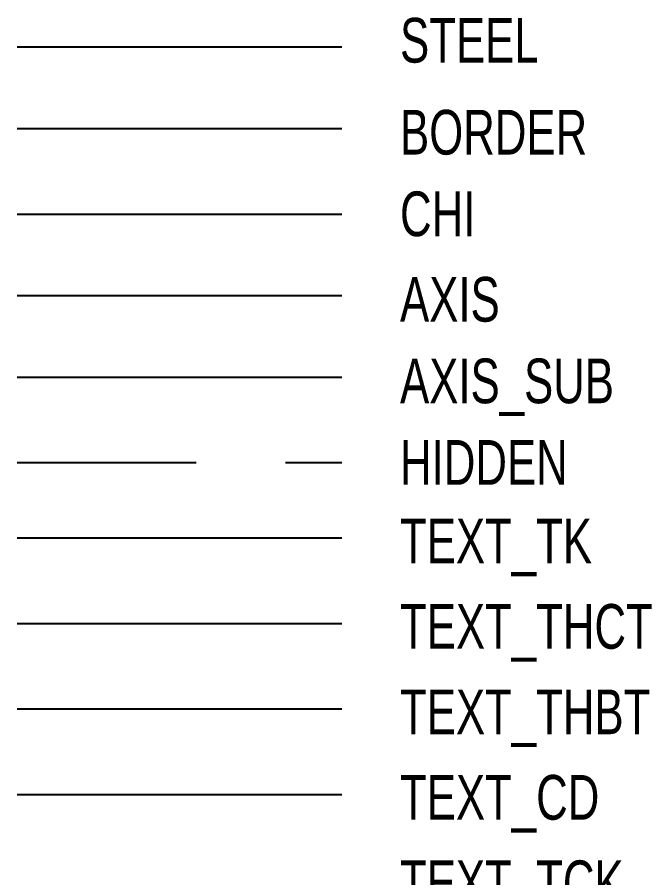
# Model space of a CAD drawing. Header units: millimetres. Extents: x -2123450 to -961021, y -260876 to 649159.
# Drawn here: x -1220490 to -1219603, y 631208 to 632411 of the extents above; entities that cross this region are included whole.
import ezdxf

# ---------------------------------------------------------------- set-up
doc = ezdxf.new("R2010")
doc.units = ezdxf.units.MM
doc.header["$LTSCALE"] = 1000
doc.header["$MEASUREMENT"] = 0
doc.linetypes.add('CENTER', pattern=[2, 1.25, -0.25, 0.25, -0.25])
doc.linetypes.add('HIDDEN', pattern=[0.375, 0.25, -0.125])
for name, color, linetype in [('KCS_AXIS', 5, 'CENTER'), ('KCS_AXIS_SUB', 5, 'CENTER'), ('KCS_BORDER', 3, 'CONTINUOUS'), ('KCS_CHI', 1, 'CONTINUOUS'), ('KCS_DIM', 1, 'CONTINUOUS'), ('KCS_HIDDEN', 8, 'HIDDEN'), ('KCS_STEEL', 4, 'CONTINUOUS'), ('KCS_TEXT', 2, 'CONTINUOUS'), ('KCS_TEXT_CD', 2, 'CONTINUOUS'), ('KCS_TEXT_TCK', 3, 'CONTINUOUS'), ('KCS_TEXT_THBT', 2, 'CONTINUOUS'), ('KCS_TEXT_THCT', 2, 'CONTINUOUS'), ('KCS_TEXT_TK', 2, 'CONTINUOUS')]:
    doc.layers.add(name, color=color, linetype=linetype)
doc.styles.add('KCS_SMTEXT', font='arial.ttf', dxfattribs={"width": 0.7})

# ---------------------------------------------------------------- blocks, each defined once
blk = doc.blocks.new('KCS_Style')
at = {"layer": 'KCS_AXIS'}
blk.add_line((0, -347.7), (453.6, -347.7), dxfattribs=at)
at = {"layer": 'KCS_AXIS_SUB'}
blk.add_line((0, -461.7), (453.6, -461.7), dxfattribs=at)
at = {"layer": 'KCS_BORDER'}
blk.add_line((0, -114.1), (453.6, -114.1), dxfattribs=at)
at = {"layer": 'KCS_CHI'}
blk.add_line((0, -233.6), (453.6, -233.6), dxfattribs=at)
at = {"layer": 'KCS_HIDDEN'}
blk.add_line((0, -581.2), (453.6, -581.2), dxfattribs=at)
at = {"layer": 'KCS_STEEL'}
blk.add_line((0, 0), (453.6, 0), dxfattribs=at)
at = {"layer": 'KCS_TEXT_CD'}
blk.add_line((0, -1045.1), (453.6, -1045.1), dxfattribs=at)
at = {"layer": 'KCS_TEXT_THBT'}
blk.add_line((0, -925.6), (453.6, -925.6), dxfattribs=at)
at = {"layer": 'KCS_TEXT_THCT'}
blk.add_line((0, -806.1), (453.6, -806.1), dxfattribs=at)
at = {"layer": 'KCS_TEXT_TK'}
blk.add_line((0, -686.6), (453.6, -686.6), dxfattribs=at)
at = {"layer": 'KCS_AXIS', "style": 'KCS_SMTEXT', "width": 0.7}
blk.add_text('AXIS', height=62.5, dxfattribs=at).set_placement((534.9, -384.1))
at = {"layer": 'KCS_AXIS_SUB', "style": 'KCS_SMTEXT', "width": 0.7}
blk.add_text('AXIS_SUB', height=62.5, dxfattribs=at).set_placement((534.9, -498.2))
at = {"layer": 'KCS_BORDER', "style": 'KCS_SMTEXT', "width": 0.7}
blk.add_text('BORDER', height=62.5, dxfattribs=at).set_placement((534.9, -150.5))
at = {"layer": 'KCS_CHI', "style": 'KCS_SMTEXT', "width": 0.7}
blk.add_text('CHI', height=62.5, dxfattribs=at).set_placement((534.9, -264.6))
at = {"layer": 'KCS_HIDDEN', "style": 'KCS_SMTEXT', "width": 0.7}
blk.add_text('HIDDEN', height=62.5, dxfattribs=at).set_placement((534.9, -612.2))
at = {"layer": 'KCS_STEEL', "style": 'KCS_SMTEXT', "width": 0.7}
blk.add_text('STEEL', height=62.5, dxfattribs=at).set_placement((534.9, -21.9))
at = {"layer": 'KCS_TEXT', "style": 'KCS_SMTEXT', "width": 0.7}
blk.add_text('TEXT_TK', height=62.5, dxfattribs=at).set_placement((534.9, -722))
at = {"layer": 'KCS_TEXT_CD', "style": 'KCS_SMTEXT', "width": 0.7}
blk.add_text('TEXT_CD', height=62.5, dxfattribs=at).set_placement((534.9, -1080.5))
at = {"layer": 'KCS_TEXT_TCK', "style": 'KCS_SMTEXT', "width": 0.7}
blk.add_text('TEXT_TCK', height=62.5, dxfattribs=at).set_placement((534.9, -1200))
at = {"layer": 'KCS_TEXT_THBT', "style": 'KCS_SMTEXT', "width": 0.7}
blk.add_text('TEXT_THBT', height=62.5, dxfattribs=at).set_placement((534.9, -961))
at = {"layer": 'KCS_TEXT_THCT', "style": 'KCS_SMTEXT', "width": 0.7}
blk.add_text('TEXT_THCT', height=62.5, dxfattribs=at).set_placement((534.9, -841.5))

msp = doc.modelspace()

# ---------------------------------------------------------------- block references
at = {"layer": 'KCS_DIM'}
msp.add_blockref('KCS_Style', (-1220489.9, 632369.89), dxfattribs=at)

doc.saveas('drawing.dxf')
